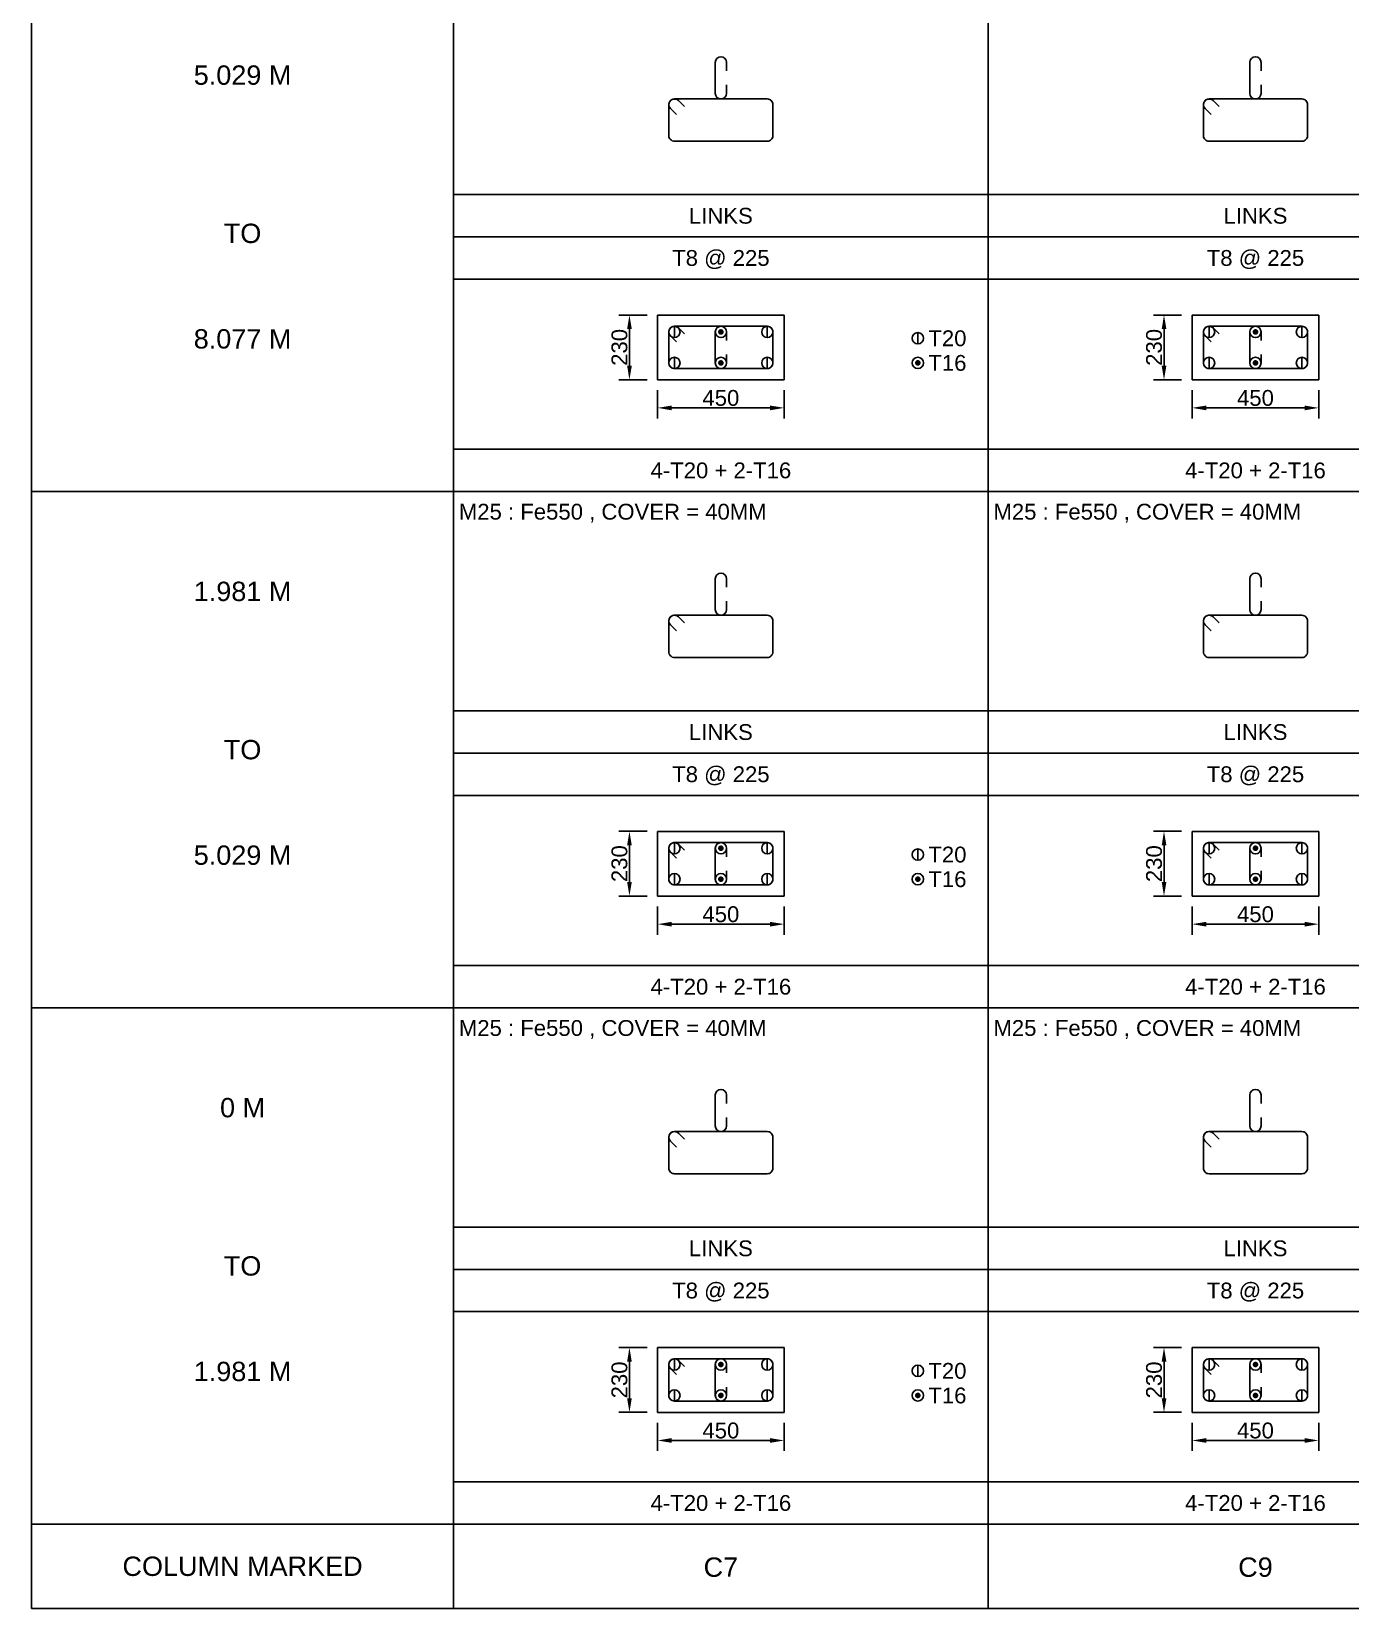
# Model space of a CAD drawing. Header units: inches. Extents: x -816171 to 9366335, y -450961 to 689132.
# Drawn here: x -301701 to -282950, y 270843 to 293262 of the extents above; entities that cross this region are included whole.
import ezdxf
from ezdxf.enums import TextEntityAlignment as Align

# ---------------------------------------------------------------- set-up
doc = ezdxf.new("R2010")
doc.units = ezdxf.units.IN
doc.header["$MEASUREMENT"] = 0
for name, color, linetype in [('Concrete Line', 2, 'Continuous'), ('Dim', 31, 'Continuous'), ('Link', 225, 'Continuous'), ('Reinforcement', 130, 'Continuous'), ('Schedule Border', 60, 'Continuous'), ('Schedule Header', 4, 'Continuous'), ('Schedule Line', 60, 'Continuous'), ('Text', 31, 'Continuous')]:
    doc.layers.add(name, color=color, linetype=linetype)
doc.styles.add('SC-COL1', font='SansSerif')
doc.styles.add('SC-COL2', font='SansSerif')
doc.dimstyles.new('ColumnSch', dxfattribs={"dimtxt": 225, "dimasz": 200, "dimexe": 150, "dimexo": 150, "dimgap": 25, "dimtad": 1, "dimtoh": 1, "dimdec": 4, "dimzin": 0, "dimdsep": 46, "dimtxsty": 'SC-COL2', "dimcen": 0.09, "dimclrd": 8, "dimclre": 8, "dimclrt": 31, "dimadec": 0, "dimazin": 0, "dimtfac": 1, "dimtdec": 0, "dimtix": 1, "dimtofl": 0, "dimtmove": 0, "dimatfit": 3, "dimfxl": 1, "dimtolj": 1, "dimtzin": 0, "dimarcsym": 0})

# ---------------------------------------------------------------- blocks, each defined once
blk = doc.blocks.new('*D3649')
at = {"layer": 'DEFPOINTS', "color": 0, "transparency": 16777216}
for p in [(-292801, 273632), (-291001, 273632), (-291001, 273232)]:
    blk.add_point(p, dxfattribs=at)
at = {"layer": 'Dim', "color": 8, "lineweight": -2, "transparency": 16777216}
for p, q in [((-292801, 273482), (-292801, 273082)), ((-291001, 273482), (-291001, 273082)), ((-292601, 273232), (-291201, 273232))]:
    blk.add_line(p, q, dxfattribs=at)
at = {"layer": 'Dim', "color": 8, "transparency": 16777216}
for points in [[(-292601, 273265), (-292601, 273198), (-292801, 273232)], [(-291201, 273265), (-291201, 273198), (-291001, 273232)]]:
    blk.add_solid(points, dxfattribs=at)
at = {"layer": 'Dim', "color": 31, "transparency": 16777216, "insert": (-291901, 273372), "char_height": 225, "attachment_point": 5, "style": 'SC-COL2'}
blk.add_mtext('\\A1;450', dxfattribs=at)
blk = doc.blocks.new('*D3650')
at = {"layer": 'DEFPOINTS', "color": 0, "transparency": 16777216}
for p in [(-293201, 274552), (-292801, 274552), (-292801, 273632)]:
    blk.add_point(p, dxfattribs=at)
at = {"layer": 'Dim', "color": 8, "lineweight": -2, "transparency": 16777216}
for p, q in [((-292951, 274552), (-293351, 274552)), ((-293201, 273832), (-293201, 274352)), ((-292951, 273632), (-293351, 273632))]:
    blk.add_line(p, q, dxfattribs=at)
at = {"layer": 'Dim', "color": 8, "transparency": 16777216}
for points in [[(-293234, 274352), (-293167, 274352), (-293201, 274552)], [(-293234, 273832), (-293167, 273832), (-293201, 273632)]]:
    blk.add_solid(points, dxfattribs=at)
at = {"layer": 'Dim', "color": 31, "transparency": 16777216, "insert": (-293342, 274092), "char_height": 225, "attachment_point": 5, "rotation": 90, "style": 'SC-COL2'}
blk.add_mtext('\\A1;230', dxfattribs=at)
blk = doc.blocks.new('*D3651')
at = {"layer": 'DEFPOINTS', "color": 0, "transparency": 16777216}
for p in [(-292801, 280972), (-291001, 280972), (-291001, 280572)]:
    blk.add_point(p, dxfattribs=at)
at = {"layer": 'Dim', "color": 8, "lineweight": -2, "transparency": 16777216}
for p, q in [((-292801, 280822), (-292801, 280422)), ((-291001, 280822), (-291001, 280422)), ((-292601, 280572), (-291201, 280572))]:
    blk.add_line(p, q, dxfattribs=at)
at = {"layer": 'Dim', "color": 8, "transparency": 16777216}
for points in [[(-292601, 280605), (-292601, 280538), (-292801, 280572)], [(-291201, 280605), (-291201, 280538), (-291001, 280572)]]:
    blk.add_solid(points, dxfattribs=at)
at = {"layer": 'Dim', "color": 31, "transparency": 16777216, "insert": (-291901, 280712), "char_height": 225, "attachment_point": 5, "style": 'SC-COL2'}
blk.add_mtext('\\A1;450', dxfattribs=at)
blk = doc.blocks.new('*D3652')
at = {"layer": 'DEFPOINTS', "color": 0, "transparency": 16777216}
for p in [(-293201, 281892), (-292801, 281892), (-292801, 280972)]:
    blk.add_point(p, dxfattribs=at)
at = {"layer": 'Dim', "color": 8, "lineweight": -2, "transparency": 16777216}
for p, q in [((-292951, 281892), (-293351, 281892)), ((-293201, 281172), (-293201, 281692)), ((-292951, 280972), (-293351, 280972))]:
    blk.add_line(p, q, dxfattribs=at)
at = {"layer": 'Dim', "color": 8, "transparency": 16777216}
for points in [[(-293234, 281692), (-293167, 281692), (-293201, 281892)], [(-293234, 281172), (-293167, 281172), (-293201, 280972)]]:
    blk.add_solid(points, dxfattribs=at)
at = {"layer": 'Dim', "color": 31, "transparency": 16777216, "insert": (-293342, 281432), "char_height": 225, "attachment_point": 5, "rotation": 90, "style": 'SC-COL2'}
blk.add_mtext('\\A1;230', dxfattribs=at)
blk = doc.blocks.new('*D3653')
at = {"layer": 'DEFPOINTS', "color": 0, "transparency": 16777216}
for p in [(-292801, 288312), (-291001, 288312), (-291001, 287912)]:
    blk.add_point(p, dxfattribs=at)
at = {"layer": 'Dim', "color": 8, "lineweight": -2, "transparency": 16777216}
for p, q in [((-292801, 288162), (-292801, 287762)), ((-291001, 288162), (-291001, 287762)), ((-292601, 287912), (-291201, 287912))]:
    blk.add_line(p, q, dxfattribs=at)
at = {"layer": 'Dim', "color": 8, "transparency": 16777216}
for points in [[(-292601, 287945), (-292601, 287878), (-292801, 287912)], [(-291201, 287945), (-291201, 287878), (-291001, 287912)]]:
    blk.add_solid(points, dxfattribs=at)
at = {"layer": 'Dim', "color": 31, "transparency": 16777216, "insert": (-291901, 288052), "char_height": 225, "attachment_point": 5, "style": 'SC-COL2'}
blk.add_mtext('\\A1;450', dxfattribs=at)
blk = doc.blocks.new('*D3654')
at = {"layer": 'DEFPOINTS', "color": 0, "transparency": 16777216}
for p in [(-293201, 289232), (-292801, 289232), (-292801, 288312)]:
    blk.add_point(p, dxfattribs=at)
at = {"layer": 'Dim', "color": 8, "lineweight": -2, "transparency": 16777216}
for p, q in [((-292951, 289232), (-293351, 289232)), ((-293201, 288512), (-293201, 289032)), ((-292951, 288312), (-293351, 288312))]:
    blk.add_line(p, q, dxfattribs=at)
at = {"layer": 'Dim', "color": 8, "transparency": 16777216}
for points in [[(-293234, 289032), (-293167, 289032), (-293201, 289232)], [(-293234, 288512), (-293167, 288512), (-293201, 288312)]]:
    blk.add_solid(points, dxfattribs=at)
at = {"layer": 'Dim', "color": 31, "transparency": 16777216, "insert": (-293342, 288772), "char_height": 225, "attachment_point": 5, "rotation": 90, "style": 'SC-COL2'}
blk.add_mtext('\\A1;230', dxfattribs=at)
blk = doc.blocks.new('*D3657')
at = {"layer": 'DEFPOINTS', "color": 0, "transparency": 16777216}
for p in [(-285201, 273632), (-283401, 273632), (-283401, 273232)]:
    blk.add_point(p, dxfattribs=at)
at = {"layer": 'Dim', "color": 8, "lineweight": -2, "transparency": 16777216}
for p, q in [((-285201, 273482), (-285201, 273082)), ((-283401, 273482), (-283401, 273082)), ((-285001, 273232), (-283601, 273232))]:
    blk.add_line(p, q, dxfattribs=at)
at = {"layer": 'Dim', "color": 8, "transparency": 16777216}
for points in [[(-285001, 273265), (-285001, 273198), (-285201, 273232)], [(-283601, 273265), (-283601, 273198), (-283401, 273232)]]:
    blk.add_solid(points, dxfattribs=at)
at = {"layer": 'Dim', "color": 31, "transparency": 16777216, "insert": (-284301, 273372), "char_height": 225, "attachment_point": 5, "style": 'SC-COL2'}
blk.add_mtext('\\A1;450', dxfattribs=at)
blk = doc.blocks.new('*D3658')
at = {"layer": 'DEFPOINTS', "color": 0, "transparency": 16777216}
for p in [(-285601, 274552), (-285201, 274552), (-285201, 273632)]:
    blk.add_point(p, dxfattribs=at)
at = {"layer": 'Dim', "color": 8, "lineweight": -2, "transparency": 16777216}
for p, q in [((-285351, 274552), (-285751, 274552)), ((-285601, 273832), (-285601, 274352)), ((-285351, 273632), (-285751, 273632))]:
    blk.add_line(p, q, dxfattribs=at)
at = {"layer": 'Dim', "color": 8, "transparency": 16777216}
for points in [[(-285634, 274352), (-285567, 274352), (-285601, 274552)], [(-285634, 273832), (-285567, 273832), (-285601, 273632)]]:
    blk.add_solid(points, dxfattribs=at)
at = {"layer": 'Dim', "color": 31, "transparency": 16777216, "insert": (-285742, 274092), "char_height": 225, "attachment_point": 5, "rotation": 90, "style": 'SC-COL2'}
blk.add_mtext('\\A1;230', dxfattribs=at)
blk = doc.blocks.new('*D3659')
at = {"layer": 'DEFPOINTS', "color": 0, "transparency": 16777216}
for p in [(-285201, 280972), (-283401, 280972), (-283401, 280572)]:
    blk.add_point(p, dxfattribs=at)
at = {"layer": 'Dim', "color": 8, "lineweight": -2, "transparency": 16777216}
for p, q in [((-285201, 280822), (-285201, 280422)), ((-283401, 280822), (-283401, 280422)), ((-285001, 280572), (-283601, 280572))]:
    blk.add_line(p, q, dxfattribs=at)
at = {"layer": 'Dim', "color": 8, "transparency": 16777216}
for points in [[(-285001, 280605), (-285001, 280538), (-285201, 280572)], [(-283601, 280605), (-283601, 280538), (-283401, 280572)]]:
    blk.add_solid(points, dxfattribs=at)
at = {"layer": 'Dim', "color": 31, "transparency": 16777216, "insert": (-284301, 280712), "char_height": 225, "attachment_point": 5, "style": 'SC-COL2'}
blk.add_mtext('\\A1;450', dxfattribs=at)
blk = doc.blocks.new('*D3660')
at = {"layer": 'DEFPOINTS', "color": 0, "transparency": 16777216}
for p in [(-285601, 281892), (-285201, 281892), (-285201, 280972)]:
    blk.add_point(p, dxfattribs=at)
at = {"layer": 'Dim', "color": 8, "lineweight": -2, "transparency": 16777216}
for p, q in [((-285351, 281892), (-285751, 281892)), ((-285601, 281172), (-285601, 281692)), ((-285351, 280972), (-285751, 280972))]:
    blk.add_line(p, q, dxfattribs=at)
at = {"layer": 'Dim', "color": 8, "transparency": 16777216}
for points in [[(-285634, 281692), (-285567, 281692), (-285601, 281892)], [(-285634, 281172), (-285567, 281172), (-285601, 280972)]]:
    blk.add_solid(points, dxfattribs=at)
at = {"layer": 'Dim', "color": 31, "transparency": 16777216, "insert": (-285742, 281432), "char_height": 225, "attachment_point": 5, "rotation": 90, "style": 'SC-COL2'}
blk.add_mtext('\\A1;230', dxfattribs=at)
blk = doc.blocks.new('*D3661')
at = {"layer": 'DEFPOINTS', "color": 0, "transparency": 16777216}
for p in [(-285201, 288312), (-283401, 288312), (-283401, 287912)]:
    blk.add_point(p, dxfattribs=at)
at = {"layer": 'Dim', "color": 8, "lineweight": -2, "transparency": 16777216}
for p, q in [((-285201, 288162), (-285201, 287762)), ((-283401, 288162), (-283401, 287762)), ((-285001, 287912), (-283601, 287912))]:
    blk.add_line(p, q, dxfattribs=at)
at = {"layer": 'Dim', "color": 8, "transparency": 16777216}
for points in [[(-285001, 287945), (-285001, 287878), (-285201, 287912)], [(-283601, 287945), (-283601, 287878), (-283401, 287912)]]:
    blk.add_solid(points, dxfattribs=at)
at = {"layer": 'Dim', "color": 31, "transparency": 16777216, "insert": (-284301, 288052), "char_height": 225, "attachment_point": 5, "style": 'SC-COL2'}
blk.add_mtext('\\A1;450', dxfattribs=at)
blk = doc.blocks.new('*D3662')
at = {"layer": 'DEFPOINTS', "color": 0, "transparency": 16777216}
for p in [(-285601, 289232), (-285201, 289232), (-285201, 288312)]:
    blk.add_point(p, dxfattribs=at)
at = {"layer": 'Dim', "color": 8, "lineweight": -2, "transparency": 16777216}
for p, q in [((-285351, 289232), (-285751, 289232)), ((-285601, 288512), (-285601, 289032)), ((-285351, 288312), (-285751, 288312))]:
    blk.add_line(p, q, dxfattribs=at)
at = {"layer": 'Dim', "color": 8, "transparency": 16777216}
for points in [[(-285634, 289032), (-285567, 289032), (-285601, 289232)], [(-285634, 288512), (-285567, 288512), (-285601, 288312)]]:
    blk.add_solid(points, dxfattribs=at)
at = {"layer": 'Dim', "color": 31, "transparency": 16777216, "insert": (-285742, 288772), "char_height": 225, "attachment_point": 5, "rotation": 90, "style": 'SC-COL2'}
blk.add_mtext('\\A1;230', dxfattribs=at)

msp = doc.modelspace()

# ---------------------------------------------------------------- linework, layer by layer
at = {"layer": 'Concrete Line'}
for points in [[(-291000.6886, 289231.51202), (-292800.6886, 289231.51202)], [(-292800.6886, 289231.51202), (-292800.6886, 288311.51202)], [(-291000.6886, 288311.51202), (-291000.6886, 289231.51202)], [(-283400.6886, 289231.51202), (-285200.6886, 289231.51202)], [(-285200.6886, 289231.51202), (-285200.6886, 288311.51202)], [(-283400.6886, 288311.51202), (-283400.6886, 289231.51202)], [(-292800.6886, 288311.51202), (-291000.6886, 288311.51202)], [(-285200.6886, 288311.51202), (-283400.6886, 288311.51202)], [(-291000.6886, 281891.51202), (-292800.6886, 281891.51202)], [(-292800.6886, 281891.51202), (-292800.6886, 280971.51202)], [(-291000.6886, 280971.51202), (-291000.6886, 281891.51202)], [(-283400.6886, 281891.51202), (-285200.6886, 281891.51202)], [(-285200.6886, 281891.51202), (-285200.6886, 280971.51202)], [(-283400.6886, 280971.51202), (-283400.6886, 281891.51202)], [(-292800.6886, 280971.51202), (-291000.6886, 280971.51202)], [(-285200.6886, 280971.51202), (-283400.6886, 280971.51202)], [(-291000.6886, 274551.51202), (-292800.6886, 274551.51202)], [(-292800.6886, 274551.51202), (-292800.6886, 273631.51202)], [(-291000.6886, 273631.51202), (-291000.6886, 274551.51202)], [(-283400.6886, 274551.51202), (-285200.6886, 274551.51202)], [(-285200.6886, 274551.51202), (-285200.6886, 273631.51202)], [(-283400.6886, 273631.51202), (-283400.6886, 274551.51202)], [(-292800.6886, 273631.51202), (-291000.6886, 273631.51202)], [(-285200.6886, 273631.51202), (-283400.6886, 273631.51202)]]:
    msp.add_lwpolyline(points, dxfattribs=at)
at = {"layer": 'Link'}
for points in [[(-291820.6886, 292503.28242), (-291820.6886, 292383.28242, -1), (-291980.6886, 292383.28242), (-291980.6886, 292823.28242, -1), (-291820.6886, 292823.28242), (-291820.6886, 292703.28242)], [(-284220.6886, 292503.28242), (-284220.6886, 292383.28242, -1), (-284380.6886, 292383.28242), (-284380.6886, 292823.28242, -1), (-284220.6886, 292823.28242), (-284220.6886, 292703.28242)], [(-292532.40459, 292081.86101), (-292617.25725, 292166.71398, -0.6681779738), (-292560.6886, 292303.28242), (-291240.6886, 292303.28242, -0.4142135624), (-291160.6886, 292223.28242), (-291160.6886, 291783.28242, -0.4142135624), (-291240.6886, 291703.28242), (-292560.6886, 291703.28242, -0.4142135624), (-292640.6886, 291783.28242), (-292640.6886, 292223.28242, -0.6681793021), (-292504.11995, 292279.85086), (-292419.2673, 292194.99789)], [(-284932.40459, 292081.86101), (-285017.25725, 292166.71398, -0.6681779738), (-284960.6886, 292303.28242), (-283640.6886, 292303.28242, -0.4142135624), (-283560.6886, 292223.28242), (-283560.6886, 291783.28242, -0.4142135624), (-283640.6886, 291703.28242), (-284960.6886, 291703.28242, -0.4142135624), (-285040.6886, 291783.28242), (-285040.6886, 292223.28242, -0.6681793021), (-284904.11995, 292279.85086), (-284819.2673, 292194.99789)], [(-292532.40459, 288850.09062), (-292617.25725, 288934.94358, -0.6681779738), (-292560.6886, 289071.51202), (-291240.6886, 289071.51202, -0.4142135624), (-291160.6886, 288991.51202), (-291160.6886, 288551.51202, -0.4142135624), (-291240.6886, 288471.51202), (-292560.6886, 288471.51202, -0.4142135624), (-292640.6886, 288551.51202), (-292640.6886, 288991.51202, -0.6681793021), (-292504.11995, 289048.08046), (-292419.2673, 288963.22749)], [(-291820.6886, 288671.51202), (-291820.6886, 288551.51202, -1), (-291980.6886, 288551.51202), (-291980.6886, 288991.51202, -1), (-291820.6886, 288991.51202), (-291820.6886, 288871.51202)], [(-284932.40459, 288850.09062), (-285017.25725, 288934.94358, -0.6681779738), (-284960.6886, 289071.51202), (-283640.6886, 289071.51202, -0.4142135624), (-283560.6886, 288991.51202), (-283560.6886, 288551.51202, -0.4142135624), (-283640.6886, 288471.51202), (-284960.6886, 288471.51202, -0.4142135624), (-285040.6886, 288551.51202), (-285040.6886, 288991.51202, -0.6681793021), (-284904.11995, 289048.08046), (-284819.2673, 288963.22749)], [(-284220.6886, 288671.51202), (-284220.6886, 288551.51202, -1), (-284380.6886, 288551.51202), (-284380.6886, 288991.51202, -1), (-284220.6886, 288991.51202), (-284220.6886, 288871.51202)], [(-291820.6886, 285163.28242), (-291820.6886, 285043.28242, -1), (-291980.6886, 285043.28242), (-291980.6886, 285483.28242, -1), (-291820.6886, 285483.28242), (-291820.6886, 285363.28242)], [(-284220.6886, 285163.28242), (-284220.6886, 285043.28242, -1), (-284380.6886, 285043.28242), (-284380.6886, 285483.28242, -1), (-284220.6886, 285483.28242), (-284220.6886, 285363.28242)], [(-292532.40459, 284741.86101), (-292617.25725, 284826.71398, -0.6681779738), (-292560.6886, 284963.28242), (-291240.6886, 284963.28242, -0.4142135624), (-291160.6886, 284883.28242), (-291160.6886, 284443.28242, -0.4142135624), (-291240.6886, 284363.28242), (-292560.6886, 284363.28242, -0.4142135624), (-292640.6886, 284443.28242), (-292640.6886, 284883.28242, -0.6681793021), (-292504.11995, 284939.85086), (-292419.2673, 284854.99789)], [(-284932.40459, 284741.86101), (-285017.25725, 284826.71398, -0.6681779738), (-284960.6886, 284963.28242), (-283640.6886, 284963.28242, -0.4142135624), (-283560.6886, 284883.28242), (-283560.6886, 284443.28242, -0.4142135624), (-283640.6886, 284363.28242), (-284960.6886, 284363.28242, -0.4142135624), (-285040.6886, 284443.28242), (-285040.6886, 284883.28242, -0.6681793021), (-284904.11995, 284939.85086), (-284819.2673, 284854.99789)], [(-292532.40459, 281510.09062), (-292617.25725, 281594.94358, -0.6681779738), (-292560.6886, 281731.51202), (-291240.6886, 281731.51202, -0.4142135624), (-291160.6886, 281651.51202), (-291160.6886, 281211.51202, -0.4142135624), (-291240.6886, 281131.51202), (-292560.6886, 281131.51202, -0.4142135624), (-292640.6886, 281211.51202), (-292640.6886, 281651.51202, -0.6681793021), (-292504.11995, 281708.08046), (-292419.2673, 281623.22749)], [(-291820.6886, 281331.51202), (-291820.6886, 281211.51202, -1), (-291980.6886, 281211.51202), (-291980.6886, 281651.51202, -1), (-291820.6886, 281651.51202), (-291820.6886, 281531.51202)], [(-284932.40459, 281510.09062), (-285017.25725, 281594.94358, -0.6681779738), (-284960.6886, 281731.51202), (-283640.6886, 281731.51202, -0.4142135624), (-283560.6886, 281651.51202), (-283560.6886, 281211.51202, -0.4142135624), (-283640.6886, 281131.51202), (-284960.6886, 281131.51202, -0.4142135624), (-285040.6886, 281211.51202), (-285040.6886, 281651.51202, -0.6681793021), (-284904.11995, 281708.08046), (-284819.2673, 281623.22749)], [(-284220.6886, 281331.51202), (-284220.6886, 281211.51202, -1), (-284380.6886, 281211.51202), (-284380.6886, 281651.51202, -1), (-284220.6886, 281651.51202), (-284220.6886, 281531.51202)], [(-291820.6886, 277823.28242), (-291820.6886, 277703.28242, -1), (-291980.6886, 277703.28242), (-291980.6886, 278143.28242, -1), (-291820.6886, 278143.28242), (-291820.6886, 278023.28242)], [(-284220.6886, 277823.28242), (-284220.6886, 277703.28242, -1), (-284380.6886, 277703.28242), (-284380.6886, 278143.28242, -1), (-284220.6886, 278143.28242), (-284220.6886, 278023.28242)], [(-292532.40459, 277401.86101), (-292617.25725, 277486.71398, -0.6681779738), (-292560.6886, 277623.28242), (-291240.6886, 277623.28242, -0.4142135624), (-291160.6886, 277543.28242), (-291160.6886, 277103.28242, -0.4142135624), (-291240.6886, 277023.28242), (-292560.6886, 277023.28242, -0.4142135624), (-292640.6886, 277103.28242), (-292640.6886, 277543.28242, -0.6681793021), (-292504.11995, 277599.85086), (-292419.2673, 277514.99789)], [(-284932.40459, 277401.86101), (-285017.25725, 277486.71398, -0.6681779738), (-284960.6886, 277623.28242), (-283640.6886, 277623.28242, -0.4142135624), (-283560.6886, 277543.28242), (-283560.6886, 277103.28242, -0.4142135624), (-283640.6886, 277023.28242), (-284960.6886, 277023.28242, -0.4142135624), (-285040.6886, 277103.28242), (-285040.6886, 277543.28242, -0.6681793021), (-284904.11995, 277599.85086), (-284819.2673, 277514.99789)], [(-292532.40459, 274170.09062), (-292617.25725, 274254.94358, -0.6681779738), (-292560.6886, 274391.51202), (-291240.6886, 274391.51202, -0.4142135624), (-291160.6886, 274311.51202), (-291160.6886, 273871.51202, -0.4142135624), (-291240.6886, 273791.51202), (-292560.6886, 273791.51202, -0.4142135624), (-292640.6886, 273871.51202), (-292640.6886, 274311.51202, -0.6681793021), (-292504.11995, 274368.08046), (-292419.2673, 274283.22749)], [(-291820.6886, 273991.51202), (-291820.6886, 273871.51202, -1), (-291980.6886, 273871.51202), (-291980.6886, 274311.51202, -1), (-291820.6886, 274311.51202), (-291820.6886, 274191.51202)], [(-284932.40459, 274170.09062), (-285017.25725, 274254.94358, -0.6681779738), (-284960.6886, 274391.51202), (-283640.6886, 274391.51202, -0.4142135624), (-283560.6886, 274311.51202), (-283560.6886, 273871.51202, -0.4142135624), (-283640.6886, 273791.51202), (-284960.6886, 273791.51202, -0.4142135624), (-285040.6886, 273871.51202), (-285040.6886, 274311.51202, -0.6681793021), (-284904.11995, 274368.08046), (-284819.2673, 274283.22749)], [(-284220.6886, 273991.51202), (-284220.6886, 273871.51202, -1), (-284380.6886, 273871.51202), (-284380.6886, 274311.51202, -1), (-284220.6886, 274311.51202), (-284220.6886, 274191.51202)]]:
    msp.add_lwpolyline(points, format="xyb", dxfattribs=at)
at = {"layer": 'Reinforcement', "color": 130}
for points in [[(-292560.6886, 289071.51202), (-292560.6886, 288911.51202)], [(-291240.6886, 289071.51202), (-291240.6886, 288911.51202)], [(-284960.6886, 289071.51202), (-284960.6886, 288911.51202)], [(-283640.6886, 289071.51202), (-283640.6886, 288911.51202)], [(-289100.6886, 288981.51202), (-289100.6886, 288821.51202)], [(-292560.6886, 288631.51202), (-292560.6886, 288471.51202)], [(-291240.6886, 288631.51202), (-291240.6886, 288471.51202)], [(-284960.6886, 288631.51202), (-284960.6886, 288471.51202)], [(-283640.6886, 288631.51202), (-283640.6886, 288471.51202)], [(-292560.6886, 281731.51202), (-292560.6886, 281571.51202)], [(-291240.6886, 281731.51202), (-291240.6886, 281571.51202)], [(-289100.6886, 281641.51202), (-289100.6886, 281481.51202)], [(-284960.6886, 281731.51202), (-284960.6886, 281571.51202)], [(-283640.6886, 281731.51202), (-283640.6886, 281571.51202)], [(-292560.6886, 281291.51202), (-292560.6886, 281131.51202)], [(-291240.6886, 281291.51202), (-291240.6886, 281131.51202)], [(-284960.6886, 281291.51202), (-284960.6886, 281131.51202)], [(-283640.6886, 281291.51202), (-283640.6886, 281131.51202)], [(-292560.6886, 274391.51202), (-292560.6886, 274231.51202)], [(-291240.6886, 274391.51202), (-291240.6886, 274231.51202)], [(-289100.6886, 274301.51202), (-289100.6886, 274141.51202)], [(-284960.6886, 274391.51202), (-284960.6886, 274231.51202)], [(-283640.6886, 274391.51202), (-283640.6886, 274231.51202)], [(-292560.6886, 273951.51202), (-292560.6886, 273791.51202)], [(-291240.6886, 273951.51202), (-291240.6886, 273791.51202)], [(-284960.6886, 273951.51202), (-284960.6886, 273791.51202)], [(-283640.6886, 273951.51202), (-283640.6886, 273791.51202)]]:
    msp.add_lwpolyline(points, dxfattribs=at)
at = {"layer": 'Reinforcement', "color": 130, "const_width": 40}
for points in [[(-291920.6886, 288991.51202, 1), (-291880.6886, 288991.51202, 1)], [(-284320.6886, 288991.51202, 1), (-284280.6886, 288991.51202, 1)], [(-291920.6886, 288551.51202, 1), (-291880.6886, 288551.51202, 1)], [(-289120.6886, 288551.51202, 1), (-289080.6886, 288551.51202, 1)], [(-284320.6886, 288551.51202, 1), (-284280.6886, 288551.51202, 1)], [(-291920.6886, 281651.51202, 1), (-291880.6886, 281651.51202, 1)], [(-284320.6886, 281651.51202, 1), (-284280.6886, 281651.51202, 1)], [(-291920.6886, 281211.51202, 1), (-291880.6886, 281211.51202, 1)], [(-289120.6886, 281211.51202, 1), (-289080.6886, 281211.51202, 1)], [(-284320.6886, 281211.51202, 1), (-284280.6886, 281211.51202, 1)], [(-291920.6886, 274311.51202, 1), (-291880.6886, 274311.51202, 1)], [(-284320.6886, 274311.51202, 1), (-284280.6886, 274311.51202, 1)], [(-291920.6886, 273871.51202, 1), (-291880.6886, 273871.51202, 1)], [(-289120.6886, 273871.51202, 1), (-289080.6886, 273871.51202, 1)], [(-284320.6886, 273871.51202, 1), (-284280.6886, 273871.51202, 1)]]:
    msp.add_lwpolyline(points, format="xyb", close=True, dxfattribs=at)
at = {"layer": 'Reinforcement', "color": 130}
for centre in [(-292560.6886, 288991.51202), (-291900.6886, 288991.51202), (-291240.6886, 288991.51202), (-284960.6886, 288991.51202), (-284300.6886, 288991.51202), (-283640.6886, 288991.51202), (-289100.6886, 288901.51202), (-292560.6886, 288551.51202), (-291900.6886, 288551.51202), (-291240.6886, 288551.51202), (-289100.6886, 288551.51202), (-284960.6886, 288551.51202), (-284300.6886, 288551.51202), (-283640.6886, 288551.51202), (-292560.6886, 281651.51202), (-291900.6886, 281651.51202), (-291240.6886, 281651.51202), (-289100.6886, 281561.51202), (-284960.6886, 281651.51202), (-284300.6886, 281651.51202), (-283640.6886, 281651.51202), (-292560.6886, 281211.51202), (-291900.6886, 281211.51202), (-291240.6886, 281211.51202), (-289100.6886, 281211.51202), (-284960.6886, 281211.51202), (-284300.6886, 281211.51202), (-283640.6886, 281211.51202), (-292560.6886, 274311.51202), (-291900.6886, 274311.51202), (-291240.6886, 274311.51202), (-289100.6886, 274221.51202), (-284960.6886, 274311.51202), (-284300.6886, 274311.51202), (-283640.6886, 274311.51202), (-292560.6886, 273871.51202), (-291900.6886, 273871.51202), (-291240.6886, 273871.51202), (-289100.6886, 273871.51202), (-284960.6886, 273871.51202), (-284300.6886, 273871.51202), (-283640.6886, 273871.51202)]:
    msp.add_circle(centre, 80, dxfattribs=at)
at = {"layer": 'Schedule Border'}
for p, q in [((-301700.6886, 316083.28242), (-301700.6886, 270843.28242)), ((-295700.6886, 316083.28242), (-295700.6886, 270843.28242)), ((-301700.6886, 286723.28242), (-265300.6886, 286723.28242)), ((-301700.6886, 279383.28242), (-265300.6886, 279383.28242)), ((-301700.6886, 272043.28242), (-265300.6886, 272043.28242)), ((-301700.6886, 270843.28242), (-265300.6886, 270843.28242))]:
    msp.add_line(p, q, dxfattribs=at)
at = {"layer": 'Schedule Line'}
for p, q in [((-295700.6886, 316083.28242), (-295700.6886, 270843.28242)), ((-288100.6886, 316083.28242), (-288100.6886, 270843.28242)), ((-295700.6886, 290943.28242), (-265300.6886, 290943.28242)), ((-295700.6886, 290343.28242), (-265300.6886, 290343.28242)), ((-295700.6886, 289743.28242), (-265300.6886, 289743.28242)), ((-295700.6886, 287323.28242), (-265300.6886, 287323.28242)), ((-295700.6886, 283603.28242), (-265300.6886, 283603.28242)), ((-295700.6886, 283003.28242), (-265300.6886, 283003.28242)), ((-295700.6886, 282403.28242), (-265300.6886, 282403.28242)), ((-295700.6886, 279983.28242), (-265300.6886, 279983.28242)), ((-295700.6886, 276263.28242), (-265300.6886, 276263.28242)), ((-295700.6886, 275663.28242), (-265300.6886, 275663.28242)), ((-295700.6886, 275063.28242), (-265300.6886, 275063.28242)), ((-295700.6886, 272643.28242), (-265300.6886, 272643.28242))]:
    msp.add_line(p, q, dxfattribs=at)

# ---------------------------------------------------------------- texts
at = {"layer": 'Schedule Header', "style": 'SC-COL2'}
for s, p in [('5.029 M', (-298700.6886, 292643.28242)), ('TO', (-298700.6886, 290393.28242)), ('8.077 M', (-298700.6886, 288893.28242)), ('1.981 M', (-298700.6886, 285303.28242)), ('TO', (-298700.6886, 283053.28242)), ('5.029 M', (-298700.6886, 281553.28242)), ('0 M', (-298700.6886, 277963.28242)), ('TO', (-298700.6886, 275713.28242)), ('1.981 M', (-298700.6886, 274213.28242)), ('COLUMN MARKED', (-298700.6886, 271443.28242))]:
    msp.add_text(s, height=275, dxfattribs=at).set_placement(p, align=Align.MIDDLE_CENTER)
at = {"layer": 'Schedule Header', "char_height": 275, "attachment_point": 2, "style": 'SC-COL2'}
for s, insert in [('C7', (-291900.6886, 271568.28242)), ('C9', (-284300.6886, 271568.28242))]:
    msp.add_mtext(s, dxfattribs=dict(at, insert=insert))
at = {"layer": 'Text', "style": 'SC-COL1'}
for s, p in [('LINKS', (-291900.6886, 290643.28242)), ('LINKS', (-284300.6886, 290643.28242)), ('T8 @ 225', (-291900.6886, 290043.28242)), ('T8 @ 225', (-284300.6886, 290043.28242)), ('4-T20 + 2-T16', (-291900.6886, 287023.28242)), ('4-T20 + 2-T16', (-284300.6886, 287023.28242)), ('LINKS', (-291900.6886, 283303.28242)), ('LINKS', (-284300.6886, 283303.28242)), ('T8 @ 225', (-291900.6886, 282703.28242)), ('T8 @ 225', (-284300.6886, 282703.28242)), ('4-T20 + 2-T16', (-291900.6886, 279683.28242)), ('4-T20 + 2-T16', (-284300.6886, 279683.28242)), ('LINKS', (-291900.6886, 275963.28242)), ('LINKS', (-284300.6886, 275963.28242)), ('T8 @ 225', (-291900.6886, 275363.28242)), ('T8 @ 225', (-284300.6886, 275363.28242)), ('4-T20 + 2-T16', (-291900.6886, 272343.28242)), ('4-T20 + 2-T16', (-284300.6886, 272343.28242))]:
    msp.add_text(s, height=225, dxfattribs=at).set_placement(p, align=Align.MIDDLE_CENTER)
for s, p in [('T20', (-288950.6886, 288901.51202)), ('T16', (-288950.6886, 288551.51202)), ('T20', (-288950.6886, 281561.51202)), ('T16', (-288950.6886, 281211.51202)), ('T20', (-288950.6886, 274221.51202)), ('T16', (-288950.6886, 273871.51202))]:
    msp.add_text(s, height=225, dxfattribs=at).set_placement(p, align=Align.MIDDLE_LEFT)
for p in [(-295625.6886, 286323.28242), (-288025.6886, 286323.28242), (-295625.6886, 278983.28242), (-288025.6886, 278983.28242)]:
    msp.add_text('M25 : Fe550 , COVER = 40MM', height=225, dxfattribs=at).set_placement(p)

# ---------------------------------------------------------------- dimensions: what is measured, and where the dimension line sits
at = {"layer": 'Dim'}
for p1, p2, distance, text, picture, middle in [((-292800.6886, 288311.51202), (-292800.6886, 289231.51202), 400, '230', '*D3654', (-293341.73798, 288771.51202)), ((-285200.6886, 288311.51202), (-285200.6886, 289231.51202), 400, '230', '*D3662', (-285741.73798, 288771.51202)), ((-292800.6886, 288311.51202), (-291000.6886, 288311.51202), -400, '450', '*D3653', (-291900.6886, 288052.40709)), ((-285200.6886, 288311.51202), (-283400.6886, 288311.51202), -400, '450', '*D3661', (-284300.6886, 288052.40709)), ((-292800.6886, 280971.51202), (-292800.6886, 281891.51202), 400, '230', '*D3652', (-293341.73798, 281431.51202)), ((-285200.6886, 280971.51202), (-285200.6886, 281891.51202), 400, '230', '*D3660', (-285741.73798, 281431.51202)), ((-292800.6886, 280971.51202), (-291000.6886, 280971.51202), -400, '450', '*D3651', (-291900.6886, 280712.40709)), ((-285200.6886, 280971.51202), (-283400.6886, 280971.51202), -400, '450', '*D3659', (-284300.6886, 280712.40709)), ((-292800.6886, 273631.51202), (-292800.6886, 274551.51202), 400, '230', '*D3650', (-293341.73798, 274091.51202)), ((-285200.6886, 273631.51202), (-285200.6886, 274551.51202), 400, '230', '*D3658', (-285741.73798, 274091.51202)), ((-292800.6886, 273631.51202), (-291000.6886, 273631.51202), -400, '450', '*D3649', (-291900.6886, 273372.40709)), ((-285200.6886, 273631.51202), (-283400.6886, 273631.51202), -400, '450', '*D3657', (-284300.6886, 273372.40709))]:
    dim = msp.add_aligned_dim(p1=p1, p2=p2, distance=distance, text=text, dimstyle='ColumnSch', override={"dimtofl": 1}, dxfattribs=at)
    dim.commit()
    dim.dimension.update_dxf_attribs({"geometry": picture, "text_midpoint": middle})

doc.saveas('drawing.dxf')
